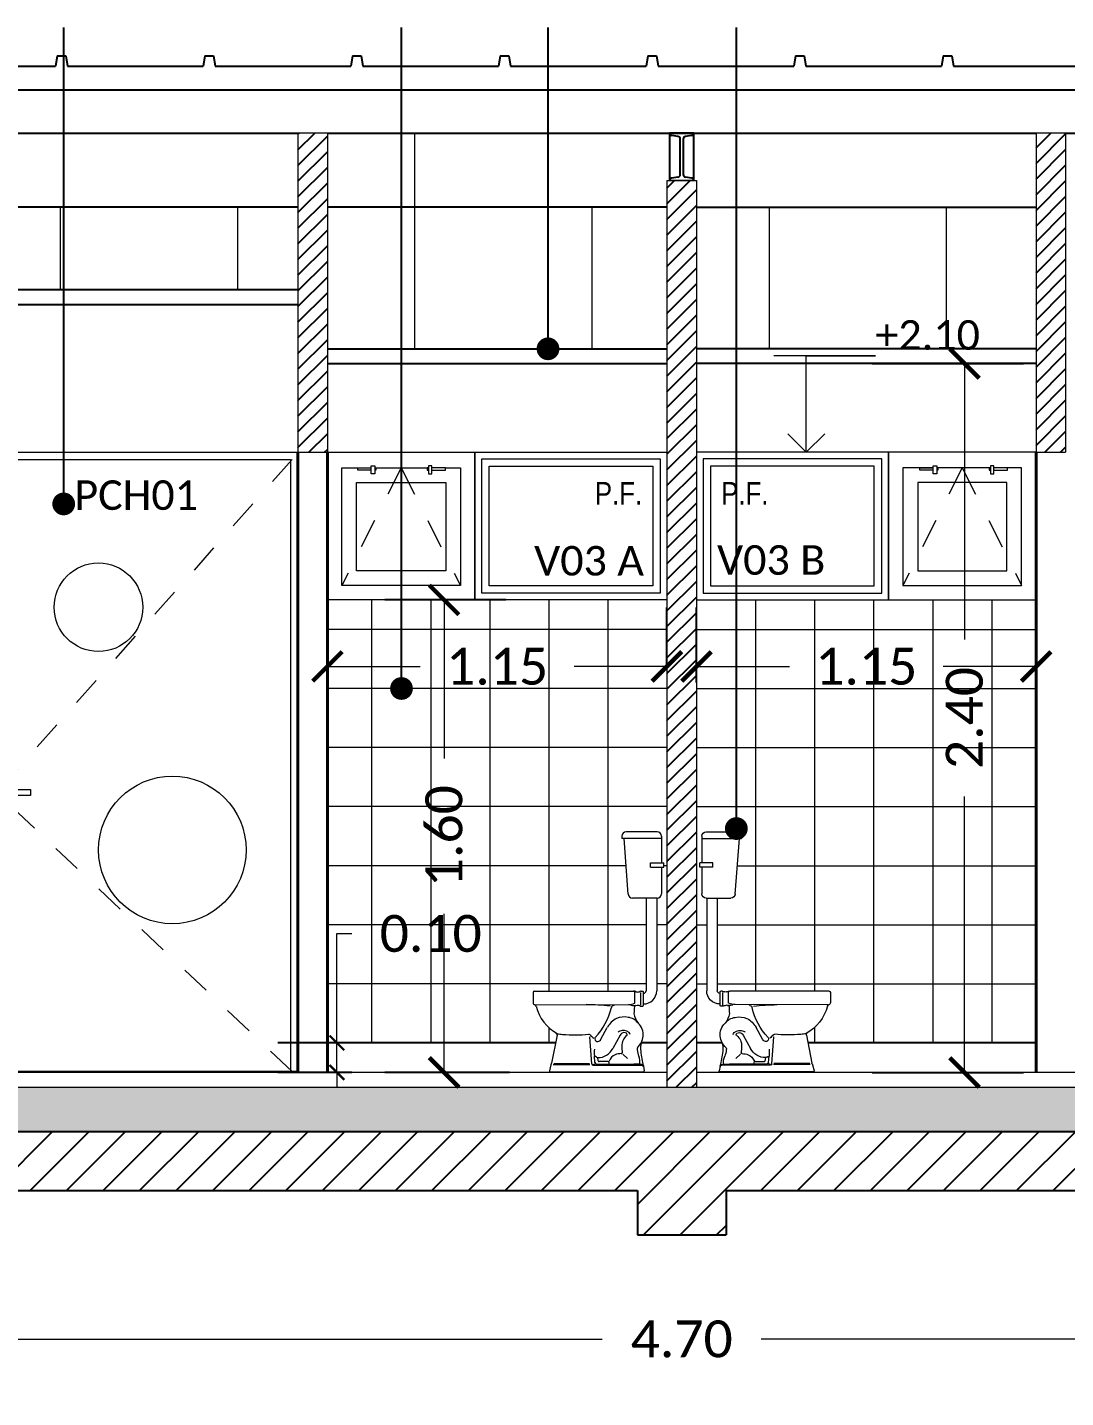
# Model space of a CAD drawing. Header units: metres. Extents: x -127.2 to -72.7, y -10.7 to 45.9.
# Drawn here: x -104.68 to -101.164, y 28.519 to 33.158 of the extents above; entities that cross this region are included whole.
import ezdxf
from ezdxf import colors
from ezdxf.entities.mleader import LeaderData, LeaderLine
from ezdxf.math import Vec2, Vec3

# ---------------------------------------------------------------- set-up
doc = ezdxf.new("R2010")
doc.units = ezdxf.units.M
doc.header["$LTSCALE"] = 0.05
doc.header["$MEASUREMENT"] = 0
doc.set_wipeout_variables(frame=1)
doc.linetypes.add('STYLE_01', pattern=[0.41664, 0.20828, -0.20836])
for name, color, linetype, lineweight in [('0-COT-1-50', 3, 'Continuous', 5), ('0-T-1-75-TEXTOS', 4, 'Continuous', 5), ('1.PLANTA ART SANITARIOS', 3, 'Continuous', 9), ('2.CORTE CHAPA', 3, 'Continuous', 25), ('2.CORTE MURO EXTERIOR', 4, 'Continuous', 18), ('2.CORTE PERFILES ESTRUCTURALES', 4, 'Continuous', 25), ('3.VISTA MURO COMUN', 1, 'Continuous', 40), ('3.VISTA TIMPANO SUPERIOR', 2, 'Continuous', 25), ('3SA TEXTOS 1-100', 1, 'Continuous', 0), ('APERTURAS', 251, 'STYLE_01', 18), ('AR-CARPINTERIA 015', 1, 'Continuous', 0), ('AR-CARPINTERIA DET 01', 42, 'Continuous', 0), ('CARPINTERIAS', 1, 'Continuous', 25), ('cotas', 1, 'Continuous', 0), ('flechitas', 2, 'Continuous', 25), ('REVESTIMIENTOS CERAMICOS', 252, 'Continuous', 0)]:
    doc.layers.add(name, color=color, linetype=linetype, lineweight=lineweight)
for name, color, linetype in [('2.CORTE PLATEA', 4, 'Continuous'), ('3.VISTA EQUIPAMIENTO FIJO', 1, 'Continuous'), ('3.ZOCALOS', 1, 'Continuous'), ('HATCH', 1, 'Continuous')]:
    doc.layers.add(name, color=color, linetype=linetype)
doc.layers.add('2.CORTE RELLENO MURO', color=7, linetype='Continuous', true_color=0x9e9e9e)
doc.styles.add('1-50-TEXTO-CAL', font='calibri.ttf', dxfattribs={"height": 0.125})
doc.styles.add('Arial Narrow', font='ARIALN.TTF')
doc.styles.add('TCH-1-50-CA', font='calibri.ttf', dxfattribs={"height": 0.1})
doc.dimstyles.new('1-50-COTAS', dxfattribs={"dimtxt": 0.12, "dimasz": 0.1, "dimexe": 0.2, "dimexo": 0.02, "dimgap": 0.1, "dimtad": 0, "dimtoh": 1, "dimzin": 0, "dimdsep": 46, "dimtxsty": '1-50-TEXTO-CAL', "dimblk": 'ARCHTICK', "dimcen": 2, "dimclrd": 256, "dimclre": 250, "dimclrt": 256, "dimadec": 0, "dimazin": 0, "dimtfac": 1, "dimtmove": 0, "dimatfit": 3, "dimldrblk": 'DOT', "dimfxl": 1, "dimfxlon": 1, "dimtzin": 0, "dimlwd": -1, "dimarcsym": 0})

# ---------------------------------------------------------------- blocks, each defined once
blk = doc.blocks.new('_ArchTick')
at = {"color": 0, "linetype": 'ByBlock', "const_width": 0.15}
blk.add_lwpolyline([(-0.5, -0.5), (0.5, 0.5)], dxfattribs=at)
blk = doc.blocks.new('*D82')
at = {"layer": '0-COT-1-50', "transparency": 16777216}
for p, q in [((-103.6319, 29.7194), (-103.6319, 30.0894)), ((-103.6319, 30.0894), (-103.5819, 30.0894)), ((-103.6319, 29.6194), (-103.6319, 29.7194)), ((-103.6319, 29.6194), (-103.6319, 29.5694))]:
    blk.add_line(p, q, dxfattribs=at)
at = {"layer": '0-COT-1-50', "color": 250, "lineweight": -2, "transparency": 16777216}
for p, q in [((-103.5819, 29.7194), (-103.8319, 29.7194)), ((-103.5819, 29.6194), (-103.8319, 29.6194))]:
    blk.add_line(p, q, dxfattribs=at)
at = {"layer": 'Defpoints', "color": 0, "transparency": 16777216}
for p in [(-103.6319, 29.7194), (-103.5412, 29.7194), (-103.4315, 29.6194, 0)]:
    blk.add_point(p, dxfattribs=at)
at = {"layer": '0-COT-1-50', "transparency": 16777216, "xscale": 0.05, "yscale": 0.05, "zscale": 0.05}
for p, rotation in [((-103.6319, 29.7194), 270), ((-103.6319, 29.6194), 90)]:
    blk.add_blockref('_ArchTick', p, dxfattribs=dict(at, rotation=rotation))
at = {"layer": '0-COT-1-50', "transparency": 16777216, "insert": (-103.3142, 30.0894), "char_height": 0.125, "attachment_point": 5, "style": '1-50-TEXTO-CAL'}
blk.add_mtext('0.10', dxfattribs=at)
blk = doc.blocks.new('_Dot')
at = {"color": 0, "linetype": 'ByBlock', "lineweight": -2}
blk.add_line((-0.5, 0), (-1, 0), dxfattribs=at)
at = {"color": 0, "linetype": 'ByBlock', "const_width": 0.343}
blk.add_lwpolyline([(-0.171, 0, 1), (0.171, 0, 1)], format="xyb", close=True, dxfattribs=at)
blk = doc.blocks.new('*D89')
at = {"layer": '0-COT-1-50', "color": 250, "lineweight": -2, "transparency": 16777216}
for p, q in [((-104.8144, 28.6667), (-104.8144, 28.9167)), ((-100.1144, 28.6667), (-100.1144, 28.9167))]:
    blk.add_line(p, q, dxfattribs=at)
at = {"layer": '0-COT-1-50', "transparency": 16777216}
for p, q in [((-104.8144, 28.7167), (-102.7333, 28.7167)), ((-100.1144, 28.7167), (-102.1956, 28.7167))]:
    blk.add_line(p, q, dxfattribs=at)
at = {"layer": 'Defpoints', "color": 0, "transparency": 16777216}
for p in [(-104.8144, 28.7167), (-104.8144, 28.5186, 0), (-100.1144, 28.5186, 0)]:
    blk.add_point(p, dxfattribs=at)
at = {"layer": '0-COT-1-50', "transparency": 16777216, "xscale": 0.05, "yscale": 0.05, "zscale": 0.05, "rotation": 180}
blk.add_blockref('_ArchTick', (-104.8144, 28.7167), dxfattribs=at)
at = {"layer": '0-COT-1-50', "transparency": 16777216, "xscale": 0.05, "yscale": 0.05, "zscale": 0.05}
blk.add_blockref('_ArchTick', (-100.1144, 28.7167), dxfattribs=at)
at = {"layer": '0-COT-1-50', "transparency": 16777216, "insert": (-102.4644, 28.7167), "char_height": 0.125, "attachment_point": 5, "style": '1-50-TEXTO-CAL'}
blk.add_mtext('4.70', dxfattribs=at)
blk = doc.blocks.new('inodoro infantil')
at = {"layer": '1.PLANTA ART SANITARIOS'}
for p, q in [((0.0846, 0.7971), (0.0846, 0.7897)), ((0.2191, 0.7897), (0.0846, 0.7897)), ((0.106, 0.6017), (0.0921, 0.7897)), ((0.2042, 0.8121), (0.0995, 0.8121)), ((0.2191, 0.7971), (0.2191, 0.7075)), ((0.1817, 0.6925), (0.1817, 0.7075)), ((0.1817, 0.7075), (0.2266, 0.7075)), ((0.2266, 0.6925), (0.2266, 0.7075)), ((0.1817, 0.6925), (0.2266, 0.6925)), ((0.2191, 0.6925), (0.2191, 0.6029)), ((0.2042, 0.5879), (0.1209, 0.5879)), ((0.1669, 0.5879), (0.1669, 0.2743)), ((0.2027, 0.5879), (0.2027, 0.2743)), ((-0.216, 0.2683), (-0.216, 0.2339)), ((-0.2115, 0.2728), (0.1248, 0.2728)), ((0.1293, 0.2339), (0.1293, 0.2683)), ((0.1487, 0.2259), (0.1487, 0.2688)), ((0.1505, 0.2728), (0.1554, 0.2728)), ((0.1577, 0.2242), (0.1577, 0.2705)), ((0.1577, 0.2653), (0.1579, 0.2653)), ((-0.2096, 0.2265), (0.1069, 0.2278)), ((0.1151, 0.2253), (0.1151, 0.2285)), ((0.1505, 0.2219), (0.1554, 0.2219)), ((0.1577, 0.2294), (0.1579, 0.2294)), ((0.0135, 0.1106), (0.0356, 0.1502)), ((-0.1347, 0.1242), (-0.1529, 0.0293)), ((-0.0173, 0.0273), (-0.024, 0.1187)), ((0.0789, 0.1241), (0.0543, 0.0792)), ((-0.0064, 0.0309), (-0.0082, 0.0523)), ((0.0045, 0.037), (0.003, 0.0478)), ((0.0879, 0.0596), (0.1036, 0.0447)), ((-0.1559, 0.0234), (-0.1606, 0.0027)), ((-0.1584, 0), (0.1584, 0)), ((-0.1549, 0.0257), (-0.154, 0.0269)), ((-0.148, 0.0247), (-0.0238, 0.0247)), ((-0.1459, 0.028), (-0.0248, 0.028)), ((-0.0127, 0.0248), (-0.0072, 0.0267)), ((-0.0121, 0.0224), (0.1521, 0.0224)), ((-0.0012, 0.0262), (0.1255, 0.0262)), ((0.0387, 0.0344), (0.0075, 0.0344)), ((0.1577, 0.0194), (0.1606, 0.0026))]:
    blk.add_line(p, q, dxfattribs=at)
for centre, radius, start, end in [((0.0995, 0.7971), 0.0149, 90, 180), ((0.2042, 0.7971), 0.0149, 0, 90), ((0.1209, 0.6029), 0.0149, 184.2364, 270), ((0.2042, 0.6029), 0.0149, 270, 360), ((-0.2115, 0.2683), 0.00448, 90, 180), ((-0.2085, 0.2339), 0.00747, 180, 256.1942), ((0.1238, 0.2507), 0.0221, 67.1649, 87.5051), ((0.1248, 0.2683), 0.00448, 0, 90), ((0.127, 0.2339), 0.00224, 286.0289, 0), ((0.1383, 0.2839), 0.0141, 245.2085, 294.1499), ((0.1573, 0.2409), 0.0328, 107.6671, 113.6969), ((0.1508, 0.2616), 0.0112, 91.4837, 108.2669), ((0.1554, 0.2705), 0.00224, 0, 90), ((0.1579, 0.2743), 0.0448, 270, 0), ((0.1579, 0.2743), 0.00897, 270, 0), ((-0.2117, 0.2209), 0.00598, 14.7374, 76.1942), ((-0.0593, 0.261), 0.1516, 194.7374, 240.5891), ((-0.0534, -0.7664), 0.9938, 84.3328, 88.9887), ((-0.1654, 0.2678), 0.2206, 316.5742, 346.7991), ((0.0574, 0.2162), 0.00821, 102.3391, 170.9341), ((0.0542, 0.2308), 0.0068, 282.3391, 331.7254), ((0.105, 0.2947), 0.0669, 271.6227, 289.8292), ((0.1274, 0.2966), 0.0724, 260.1636, 277.8527), ((1.753, 0.1185), 1.629, 176.4126, 177.2286), ((0.1881, 0.2052), 0.0627, 187.2283, 220.5758), ((0.1321, 0.2194), 0.00495, 91.5732, 168.2019), ((0.138, 0.2039), 0.021, 74.2486, 91.7306), ((0.1347, 0.1993), 0.0264, 61.5108, 70.2108), ((0.1508, 0.2331), 0.0112, 251.7331, 268.5163), ((0.1554, 0.2242), 0.00224, 270, 360), ((0.0978, 0.1169), 0.0705, 116.2843, 151.8476), ((0.092, 0.1229), 0.0626, 77.1208, 113.9398), ((0.0895, 0.108), 0.0315, 51.252, 111.5512), ((0.0998, 0.1329), 0.0515, 37.7698, 83.1243), ((0.1008, 0.1243), 0.0565, 355.6197, 45.3023), ((-0.1413, 0.1255), 0.00673, 349.0987, 58.8277), ((-0.1093, 0.2467), 0.1203, 258.2879, 266.763), ((-0.0727, 0.5964), 0.4718, 264.7156, 275.5155), ((-0.0268, 0.1208), 0.00598, 48.7183, 95.5155), ((0.0199, 0.157), 0.0532, 216.5878, 234.9597), ((-0.0007, 0.1117), 0.00639, 135.4531, 186.6977), ((0.0027, 0.1121), 0.00976, 186.6977, 274.0978), ((0.0018, 0.1146), 0.0124, 277.4142, 340.9331), ((0.0858, 0.1202), 0.0189, 114.894, 133.4022), ((0.0947, 0.1154), 0.018, 127.7423, 151.3072), ((0.0925, 0.1183), 0.0144, 57.4159, 127.7423), ((0.1286, 0.0875), 0.0442, 128.2604, 180.5765), ((0.0983, 0.126), 0.00482, 307.6245, 65.8556), ((0.1025, 0.1238), 0.0111, 10.2145, 52.3959), ((0.0957, 0.1271), 0.0618, 312.2785, 353.379), ((0.2168, 0.0789), 0.0689, 162.0173, 188.4554), ((0.1372, 0.0646), 0.1459, 175.1518, 184.8482), ((-0.0092, 0.039), 0.0133, 50.6221, 85.8122), ((0.0031, 0.0536), 0.00577, 227.7929, 268.5298), ((0.0037, 0.1042), 0.0564, 269.2847, 333.669), ((0.0791, 0.0208), 0.0407, 114.822, 157.7429), ((0.081, 0.0088), 0.0525, 87.8626, 111.1917), ((0.0831, 0.0643), 0.00299, 267.8626, 4.8044), ((0.9477, 0.1369), 0.8647, 183.3069, 184.8044), ((0.1454, 0.0768), 0.0093, 150.7026, 195.2577), ((0.2441, 0.0899), 0.1089, 188.2387, 200.2179), ((0.087, 0.031), 0.0589, 354.5881, 21.2262), ((0.4847, 0.1044), 0.3379, 186.051, 194.5587), ((-0.1584, 0.0022), 0.00224, 167.1956, 270), ((-0.1501, 0.0222), 0.00598, 143.7462, 168.5232), ((-0.1588, 0.0305), 0.00598, 323.7462, 349.0987), ((-0.0121, 0.0276), 0.00523, 184.2364, 270), ((-0.0012, 0.0314), 0.00523, 184.8991, 270), ((0.0075, 0.0374), 0.00299, 187.9072, 270), ((0.0387, 0.0374), 0.00299, 270, 337.7429), ((0.0176, 0.026), 0.0246, 0.4647, 19.9887), ((0.1226, -0.3266), 0.3527, 85.196, 89.519), ((0.1516, 0.019), 0.00598, 14.379, 85.196), ((0.1521, 0.0164), 0.00598, 9.9772, 90), ((0.1584, 0.0022), 0.00224, 270, 9.9772)]:
    blk.add_arc(centre, radius, start, end, dxfattribs=at)
blk = doc.blocks.new('Group-37')
at = {"linetype": 'Continuous', "lineweight": 5}
blk.add_wipeout([(-2.2951, 4.9778), (-2.2341, 4.9778), (-2.2341, 4.9698), (-2.2951, 4.9698)], dxfattribs=at)
blk.add_lwpolyline([(-2.2951, 4.9778), (-2.2341, 4.9778), (-2.2341, 4.9698), (-2.2951, 4.9698)], close=True, dxfattribs=at)
blk.add_wipeout([(-2.2501, 4.9838), (-2.2381, 4.9838), (-2.2381, 4.9578), (-2.2501, 4.9578)], dxfattribs=at)
blk.add_lwpolyline([(-2.2501, 4.9838), (-2.2381, 4.9838), (-2.2381, 4.9578), (-2.2501, 4.9578)], close=True, dxfattribs=at)
blk = doc.blocks.new('V03A-vista')
at = {"layer": 'APERTURAS', "ltscale": 3}
for q in [(0.0465, -0.4519), (0.4487, -0.4519)]:
    blk.add_line((0.2476, -0.0525), q, dxfattribs=at)
at = {"layer": 'CARPINTERIAS', "linetype": 'Continuous', "lineweight": 5}
for p, q in [((0.0465, -0.0525), (0.4487, -0.0525)), ((0.0465, -0.4519), (0.0465, -0.0525)), ((0.4487, -0.0525), (0.4487, -0.4519)), ((0.0968, -0.1028), (0.3984, -0.1028)), ((0.0968, -0.4016), (0.0968, -0.1028)), ((0.3984, -0.1028), (0.3984, -0.4016)), ((0.3984, -0.4016), (0.0968, -0.4016)), ((0.4487, -0.4519), (0.0465, -0.4519))]:
    blk.add_line(p, q, dxfattribs=at)
for points in [[(-0.0024, 0), (0.4976, 0), (0.4976, -0.5), (-0.0024, -0.5)], [(0.4976, 0), (1.1476, 0), (1.1476, -0.5), (0.4976, -0.5)], [(0.5203, -0.0226), (1.125, -0.0226), (1.125, -0.4774), (0.5203, -0.4774)], [(0.5454, -0.0478), (1.0999, -0.0478), (1.0999, -0.4522), (0.5454, -0.4522)]]:
    blk.add_lwpolyline(points, close=True, dxfattribs=at)
at = {"layer": 'CARPINTERIAS', "linetype": 'Continuous', "lineweight": 5, "insert": (1.0639, -0.1011), "char_height": 0.07624, "attachment_point": 3, "line_spacing_factor": 0.992596, "style": 'Arial Narrow'}
blk.add_mtext('P.F.', dxfattribs=at)
at = {"layer": 'CARPINTERIAS', "linetype": 'Continuous', "lineweight": 5, "yscale": 1.005917159763321, "zscale": 1.005917159763321}
for p, xscale in [((2.4096, -5.06), 1.005917159763321), ((-1.9114, -5.06), -1.005917159763321)]:
    blk.add_blockref('Group-37', p, dxfattribs=dict(at, xscale=xscale))
blk = doc.blocks.new('V03B-vista')
at = {"layer": 'APERTURAS', "ltscale": 3}
for q in [(0.6989, -0.4519), (1.1011, -0.4519)]:
    blk.add_line((0.9, -0.0525), q, dxfattribs=at)
at = {"layer": 'CARPINTERIAS', "linetype": 'Continuous', "lineweight": 5}
for p, q in [((1.1011, -0.0525), (0.6989, -0.0525)), ((0.6989, -0.0525), (0.6989, -0.4519)), ((1.1011, -0.4519), (1.1011, -0.0525)), ((1.0508, -0.1028), (0.7492, -0.1028)), ((0.7492, -0.1028), (0.7492, -0.4016)), ((1.0508, -0.4016), (1.0508, -0.1028)), ((0.7492, -0.4016), (1.0508, -0.4016)), ((0.6989, -0.4519), (1.1011, -0.4519))]:
    blk.add_line(p, q, dxfattribs=at)
for points in [[(0.65, 0), (0, 0), (0, -0.5), (0.65, -0.5)], [(1.15, 0), (0.65, 0), (0.65, -0.5), (1.15, -0.5)], [(0.6274, -0.0226), (0.0226, -0.0226), (0.0226, -0.4774), (0.6274, -0.4774)], [(0.6022, -0.0478), (0.0478, -0.0478), (0.0478, -0.4522), (0.6022, -0.4522)]]:
    blk.add_lwpolyline(points, close=True, dxfattribs=at)
at = {"layer": 'CARPINTERIAS', "linetype": 'Continuous', "lineweight": 5, "insert": (0.0837, -0.1011), "char_height": 0.07624, "attachment_point": 1, "line_spacing_factor": 0.992596, "style": 'Arial Narrow'}
blk.add_mtext('P.F.', dxfattribs=at)
at = {"layer": 'CARPINTERIAS', "linetype": 'Continuous', "lineweight": 5, "xscale": 1.005917159763321, "yscale": 1.005917159763321, "zscale": 1.005917159763321}
blk.add_blockref('Group-37', (3.0649, -5.06), dxfattribs=at)
at = {"layer": 'CARPINTERIAS', "linetype": 'Continuous', "lineweight": 5, "extrusion": (0, 0, -1), "xscale": 1.005917159763321, "yscale": 1.005917159763321, "zscale": -1.005917159763321}
blk.add_blockref('Group-37', (1.256, -5.06), dxfattribs=at)
blk = doc.blocks.new('*U207')
at = {"linetype": 'Continuous', "lineweight": 5}
for p, q in [((0, 2.0965), (1.05, 2.0965)), ((0, 0), (0, 2.0965)), ((1.05, 2.0965), (1.05, 0)), ((0.025, 2.0715), (1.025, 2.0715)), ((0.025, 0), (0.025, 2.0715)), ((1.025, 2.0715), (1.025, 0)), ((1.05, 0), (0, 0)), ((1.0304, 0), (0.025, 0))]:
    blk.add_line(p, q, dxfattribs=at)
blk.add_circle((0.375, 1.5715), 0.15)
blk.add_circle((0.6251, 0.7499), 0.2499, dxfattribs=at)
at = {"layer": 'APERTURAS', "ltscale": 3}
for p in [(1.0304, 2.0715), (1.0304, 0)]:
    blk.add_line(p, (0.0303, 0.9444), dxfattribs=at)
at = {"layer": 'AR-CARPINTERIA DET 01', "linetype": 'Continuous', "lineweight": 5}
blk.add_lwpolyline([(0.0667, 0.9544), (0.1446, 0.9544), (0.1446, 0.9344), (0.0667, 0.9344)], close=True, dxfattribs=at)
blk = doc.blocks.new('_Open90')
at = {"color": 0, "linetype": 'ByBlock', "lineweight": -2}
for p, q in [((-0.5, 0.5), (0, 0)), ((0, 0), (-1, 0)), ((0, 0), (-0.5, -0.5))]:
    blk.add_line(p, q, dxfattribs=at)
blk = doc.blocks.new('*D211')
at = {"layer": '0-COT-1-50', "color": 250, "lineweight": -2, "transparency": 16777216}
for p, q in [((-103.0596, 31.2194), (-103.4693, 31.2194)), ((-103.0477, 29.6194), (-103.4693, 29.6194))]:
    blk.add_line(p, q, dxfattribs=at)
at = {"layer": '0-COT-1-50', "transparency": 16777216}
for p, q in [((-103.2693, 31.2194), (-103.2693, 30.6822)), ((-103.2693, 29.6194), (-103.2693, 30.1566))]:
    blk.add_line(p, q, dxfattribs=at)
at = {"layer": 'Defpoints', "color": 0, "transparency": 16777216}
for p in [(-103.0396, 31.2194, 0), (-103.2693, 29.6194), (-103.0277, 29.6194, 0)]:
    blk.add_point(p, dxfattribs=at)
at = {"layer": '0-COT-1-50', "transparency": 16777216, "xscale": 0.1, "yscale": 0.1, "zscale": 0.1}
for p, rotation in [((-103.2693, 31.2194), 90), ((-103.2693, 29.6194), 270)]:
    blk.add_blockref('_ArchTick', p, dxfattribs=dict(at, rotation=rotation))
at = {"layer": '0-COT-1-50', "transparency": 16777216, "insert": (-103.2693, 30.4194), "char_height": 0.125, "attachment_point": 5, "rotation": 90, "style": '1-50-TEXTO-CAL'}
blk.add_mtext('1.60', dxfattribs=at)
blk = doc.blocks.new('*D212')
at = {"layer": '0-COT-1-50', "color": 250, "lineweight": -2, "transparency": 16777216}
for p, q in [((-102.4144, 30.9394), (-102.4144, 31.1939)), ((-101.2644, 30.9394), (-101.2644, 31.1939))]:
    blk.add_line(p, q, dxfattribs=at)
at = {"layer": '0-COT-1-50', "transparency": 16777216}
for p, q in [((-102.4144, 30.9939), (-102.0999, 30.9939)), ((-101.2644, 30.9939), (-101.579, 30.9939))]:
    blk.add_line(p, q, dxfattribs=at)
at = {"layer": 'Defpoints', "color": 0, "transparency": 16777216}
for p in [(-101.2644, 30.9939), (-102.4144, 30.9194, 0), (-101.2644, 30.9194, 0)]:
    blk.add_point(p, dxfattribs=at)
at = {"layer": '0-COT-1-50', "transparency": 16777216, "xscale": 0.1, "yscale": 0.1, "zscale": 0.1, "rotation": 180}
blk.add_blockref('_ArchTick', (-102.4144, 30.9939), dxfattribs=at)
at = {"layer": '0-COT-1-50', "transparency": 16777216, "xscale": 0.1, "yscale": 0.1, "zscale": 0.1}
blk.add_blockref('_ArchTick', (-101.2644, 30.9939), dxfattribs=at)
at = {"layer": '0-COT-1-50', "transparency": 16777216, "insert": (-101.8394, 30.9939), "char_height": 0.125, "attachment_point": 5, "style": '1-50-TEXTO-CAL'}
blk.add_mtext('1.15', dxfattribs=at)
blk = doc.blocks.new('*D213')
at = {"layer": '0-COT-1-50', "color": 250, "lineweight": -2, "transparency": 16777216}
for p, q in [((-103.6644, 30.9939), (-103.6644, 31.1939)), ((-102.5144, 30.9939), (-102.5144, 31.1939))]:
    blk.add_line(p, q, dxfattribs=at)
at = {"layer": '0-COT-1-50', "transparency": 16777216}
for p, q in [((-103.6644, 30.9939), (-103.3499, 30.9939)), ((-102.5144, 30.9939), (-102.829, 30.9939))]:
    blk.add_line(p, q, dxfattribs=at)
at = {"layer": 'Defpoints', "color": 0, "transparency": 16777216}
for p in [(-103.6644, 30.9939, 0), (-102.5144, 30.9939), (-102.5144, 30.9939)]:
    blk.add_point(p, dxfattribs=at)
at = {"layer": '0-COT-1-50', "transparency": 16777216, "xscale": 0.1, "yscale": 0.1, "zscale": 0.1, "rotation": 180}
blk.add_blockref('_ArchTick', (-103.6644, 30.9939), dxfattribs=at)
at = {"layer": '0-COT-1-50', "transparency": 16777216, "xscale": 0.1, "yscale": 0.1, "zscale": 0.1}
blk.add_blockref('_ArchTick', (-102.5144, 30.9939), dxfattribs=at)
at = {"layer": '0-COT-1-50', "transparency": 16777216, "insert": (-103.0894, 30.9939), "char_height": 0.125, "attachment_point": 5, "style": '1-50-TEXTO-CAL'}
blk.add_mtext('1.15', dxfattribs=at)
blk = doc.blocks.new('*D214')
at = {"layer": '0-COT-1-50', "color": 250, "lineweight": -2, "transparency": 16777216}
for p, q in [((-101.8194, 32.0194), (-101.3068, 32.0194)), ((-101.8194, 29.6194), (-101.3068, 29.6194))]:
    blk.add_line(p, q, dxfattribs=at)
at = {"layer": '0-COT-1-50', "transparency": 16777216}
for p, q in [((-101.5068, 32.0194), (-101.5068, 31.0851)), ((-101.5068, 29.6194), (-101.5068, 30.5537))]:
    blk.add_line(p, q, dxfattribs=at)
at = {"layer": 'Defpoints', "color": 0, "transparency": 16777216}
for p in [(-101.8394, 32.0194, 0), (-101.8394, 29.6194, 0), (-101.5068, 29.6194)]:
    blk.add_point(p, dxfattribs=at)
at = {"layer": '0-COT-1-50', "transparency": 16777216, "xscale": 0.1, "yscale": 0.1, "zscale": 0.1}
for p, rotation in [((-101.5068, 32.0194), 90), ((-101.5068, 29.6194), 270)]:
    blk.add_blockref('_ArchTick', p, dxfattribs=dict(at, rotation=rotation))
at = {"layer": '0-COT-1-50', "transparency": 16777216, "insert": (-101.5068, 30.8194), "char_height": 0.125, "attachment_point": 5, "rotation": 90, "style": '1-50-TEXTO-CAL'}
blk.add_mtext('2.40', dxfattribs=at)

msp = doc.modelspace()

# ---------------------------------------------------------------- hatches: boundary and pattern name
at = {"layer": '2.CORTE RELLENO MURO'}
msp.add_hatch(color=256, dxfattribs=at).paths.add_polyline_path([(-95.1144, 29.5694), (-110.2644, 29.5694), (-110.2644, 29.4194), (-95.1144, 29.4194)])
at = {"layer": 'HATCH', "ltscale": 2}
h = msp.add_hatch(dxfattribs=at)
h.set_pattern_fill('ANSI31', color=256, scale=0.7, style=0)
h.paths.add_polyline_path([(-95.1144, 29.4194), (-110.2644, 29.4194), (-110.2644, 29.2194), (-109.8144, 29.2194), (-109.8144, 29.0694), (-109.5144, 29.0694), (-109.5144, 29.2194), (-102.6144, 29.2194), (-102.6144, 29.0694), (-102.3144, 29.0694), (-102.3144, 29.2194), (-95.4144, 29.2194), (-95.4144, 29.0694), (-95.1144, 29.0694)])

# ---------------------------------------------------------------- linework, layer by layer
for p, q in [((-103.7644, 32.2687, 0), (-109.6144, 32.2687, 0)), ((-103.7644, 32.2187, 0), (-109.6144, 32.2187, 0))]:
    msp.add_line(p, q)
at = {"layer": '0-COT-1-50'}
for p, q in [((-103.3687, 32.7997, 0), (-103.3687, 32.0694, 0)), ((-104.5687, 32.5494, 0), (-104.5687, 32.2687, 0)), ((-103.9687, 32.5494, 0), (-103.9687, 32.2687, 0)), ((-102.7687, 32.5494, 0), (-102.7687, 32.0694, 0)), ((-102.1687, 32.5494, 0), (-102.1687, 32.0694, 0)), ((-101.5687, 32.5494, 0), (-101.5687, 32.0694, 0))]:
    msp.add_line(p, q, dxfattribs=at)
at = {"layer": '2.CORTE CHAPA'}
for p, q in [((-104.5794, 33.0612, 31.3086), (-104.5844, 33.0262, 33.5586)), ((-104.5794, 33.0612, 32.0777), (-104.5494, 33.0612, 32.1214)), ((-104.5494, 33.0612, 31.3086), (-104.5444, 33.0262, 33.5586)), ((-104.0794, 33.0612, 30.579), (-104.0844, 33.0262, 32.8291)), ((-104.0794, 33.0612, 31.3481), (-104.0494, 33.0612, 31.3919)), ((-104.0494, 33.0612, 30.579), (-104.0444, 33.0262, 32.8291)), ((-103.5794, 33.0612, 31.3086), (-103.5844, 33.0262, 33.5586)), ((-103.5794, 33.0612, 32.0777), (-103.5494, 33.0612, 32.1214)), ((-103.5494, 33.0612, 31.3086), (-103.5444, 33.0262, 33.5586)), ((-103.0794, 33.0612, 30.579), (-103.0844, 33.0262, 32.8291)), ((-103.0794, 33.0612, 31.3481), (-103.0494, 33.0612, 31.3919)), ((-103.0494, 33.0612, 30.579), (-103.0444, 33.0262, 32.8291)), ((-102.5794, 33.0612, 31.3086), (-102.5844, 33.0262, 33.5586)), ((-102.5794, 33.0612, 32.0777), (-102.5494, 33.0612, 32.1214)), ((-102.5494, 33.0612, 31.3086), (-102.5444, 33.0262, 33.5586)), ((-102.0794, 33.0612, 30.579), (-102.0844, 33.0262, 32.8291)), ((-102.0794, 33.0612, 31.3481), (-102.0494, 33.0612, 31.3919)), ((-102.0494, 33.0612, 30.579), (-102.0444, 33.0262, 32.8291)), ((-101.5794, 33.0612, 31.3086), (-101.5844, 33.0262, 33.5586)), ((-101.5794, 33.0612, 32.0777), (-101.5494, 33.0612, 32.1214)), ((-101.5494, 33.0612, 31.3086), (-101.5444, 33.0262, 33.5586)), ((-105.0444, 33.0262, 18.2676), (-104.5844, 33.0262, 18.9387)), ((-104.5444, 33.0262, 18.9971), (-104.0844, 33.0262, 19.6683)), ((-104.0444, 33.0262, 19.7266), (-103.5844, 33.0262, 20.3978)), ((-103.5444, 33.0262, 20.4562), (-103.0844, 33.0262, 21.1273)), ((-103.0444, 33.0262, 21.1857), (-102.5844, 33.0262, 21.8569)), ((-102.5444, 33.0262, 21.9152), (-102.0844, 33.0262, 22.5864)), ((-102.0444, 33.0262, 22.6448), (-101.5844, 33.0262, 23.316)), ((-101.5444, 33.0262, 23.3743), (-101.0844, 33.0262, 24.0455)), ((-110.2644, 32.9462, 10.617), (-95.1144, 32.9462, 32.651))]:
    msp.add_line(p, q, dxfattribs=at)
at = {"layer": '2.CORTE MURO EXTERIOR'}
for p, q in [((-103.7644, 32.7997, 40), (-103.7644, 31.7194, 0)), ((-103.6644, 32.7997, 40), (-103.7644, 32.7997, 40)), ((-101.1644, 32.7997, 0), (-101.2644, 32.7997, 40)), ((-101.1644, 32.7997, 0), (-101.1644, 31.7194, -0.0001)), ((-102.5144, 32.6394, 0), (-102.4144, 32.6394, 0)), ((-102.4234, 32.6395, -5), (-102.5054, 32.6395, -5)), ((-102.5054, 32.6394, -15), (-102.4234, 32.6394, -15)), ((-102.5144, 29.6194, 0), (-109.6144, 29.6194, 0)), ((-95.3144, 29.6194, 0), (-102.4144, 29.6194, 0)), ((-110.2644, 29.5694, 0), (-95.1144, 29.5694, 0))]:
    msp.add_line(p, q, dxfattribs=at)
at = {"layer": '2.CORTE PERFILES ESTRUCTURALES'}
for p, q in [((-102.4234, 32.7997, 5), (-102.5054, 32.7997, 5)), ((-102.5054, 32.7997, 5), (-102.5054, 32.6394, -15)), ((-102.4234, 32.7997, 25), (-102.5054, 32.7997, 25)), ((-102.4234, 32.6394, -15), (-102.4234, 32.7997, 5)), ((-102.477, 32.7882, 15), (-102.4978, 32.7917, 25)), ((-102.4694, 32.6593, -15), (-102.4694, 32.7799, 15)), ((-102.4595, 32.7799, 15), (-102.4595, 32.6593, -15)), ((-102.4311, 32.7917, 25), (-102.4519, 32.7882, 15)), ((-102.477, 32.651, -15), (-102.4978, 32.6474, -5)), ((-102.4311, 32.6474, -5), (-102.4519, 32.651, -15))]:
    msp.add_line(p, q, dxfattribs=at)
for centre, radius, start, end in [((-102.4978, 32.7994, 25), 0.00762, 177.3735, 270.1024), ((-102.4311, 32.7994, 25), 0.00762, 269.8976, 2.6265), ((-102.478, 32.7796, 15), 0.00863, 1.8906, 83.4072), ((-102.4509, 32.7796, 15), 0.00863, 96.5928, 178.1094), ((-102.478, 32.6596, -15), 0.00863, 276.5928, 358.1094), ((-102.4509, 32.6596, -15), 0.00863, 181.8906, 263.4072), ((-102.4978, 32.6398, -5), 0.00762, 89.8976, 182.6265), ((-102.4311, 32.6398, -5), 0.00762, 357.3735, 90.1024)]:
    msp.add_arc(centre, radius, start, end, dxfattribs=at)
at = {"layer": '2.CORTE PLATEA'}
for p, q in [((-110.2644, 29.4194, 0), (-95.1144, 29.4194, 0)), ((-109.5144, 29.2194, 0), (-102.6144, 29.2194, 0)), ((-102.6144, 29.2194), (-102.6144, 29.0694)), ((-102.3144, 29.2194, 0), (-102.3144, 29.0694, 0)), ((-102.3144, 29.2194, 0), (-95.4144, 29.2194, 0)), ((-102.6144, 29.0694, 0), (-102.3144, 29.0694, 0))]:
    msp.add_line(p, q, dxfattribs=at)
at = {"layer": '3.VISTA EQUIPAMIENTO FIJO'}
for p, q in [((-110.2644, 32.7997, 40), (-103.7644, 32.7997, 40)), ((-103.6644, 32.7997, 40), (-101.2644, 32.7997, 40)), ((-101.1644, 32.7997, 40), (-95.1646, 32.7997, 40))]:
    msp.add_line(p, q, dxfattribs=at)
at = {"layer": '3.VISTA MURO COMUN'}
for p, q in [((-103.7644, 31.7194, 0), (-103.7644, 29.6194, 0)), ((-103.6644, 31.7194, 0), (-103.6644, 29.6194, 0)), ((-101.2644, 31.7194, 0), (-101.2644, 29.6194, 0))]:
    msp.add_line(p, q, dxfattribs=at)
at = {"layer": '3.VISTA TIMPANO SUPERIOR'}
for p, q in [((-103.7644, 32.5494, 0), (-109.6144, 32.5494, 0)), ((-102.5144, 32.5494, 0), (-103.6644, 32.5494, 0)), ((-102.4144, 32.5494, 0), (-101.2644, 32.5494, 0)), ((-103.6644, 32.0694, 0), (-102.5144, 32.0694, 0)), ((-101.2644, 32.0694, 0), (-102.4144, 32.0694, 0)), ((-103.6644, 32.0194, 0), (-102.5144, 32.0194, 0)), ((-101.2644, 32.0194, 0), (-102.4144, 32.0194, 0))]:
    msp.add_line(p, q, dxfattribs=at)
at = {"layer": '3.ZOCALOS'}
for p, q in [((-102.8917, 29.7194, 0), (-103.6644, 29.7194, 0)), ((-102.5144, 29.7194, 0), (-102.6014, 29.7194, 0)), ((-102.3275, 29.7194, 0), (-102.4144, 29.7194, 0)), ((-101.2644, 29.7194, 0), (-102.0372, 29.7194, 0))]:
    msp.add_line(p, q, dxfattribs=at)
at = {"layer": 'flechitas', "linetype": 'ByBlock', "lineweight": -2, "elevation": 0}
for points in [[(-104.5572, 31.5723), (-104.5572, 33.1576)], [(-102.9171, 32.0887), (-102.9171, 33.1576)]]:
    msp.add_lwpolyline(points, dxfattribs=at)
at = {"layer": 'REVESTIMIENTOS CERAMICOS'}
for p, q in [((-102.5144, 31.1194, 0), (-103.6644, 31.1194, 0)), ((-102.4144, 31.1194, 0), (-101.2644, 31.1194, 0)), ((-102.5144, 30.9194, 0), (-103.6644, 30.9194, 0)), ((-102.4144, 30.9194, 0), (-101.2644, 30.9194, 0)), ((-102.5144, 30.7194, 0), (-103.6644, 30.7194, 0)), ((-102.4144, 30.7194, 0), (-101.2644, 30.7194, 0)), ((-102.5144, 30.5194, 0), (-103.6644, 30.5194, 0)), ((-102.4144, 30.5194, 0), (-101.2644, 30.5194, 0)), ((-102.653, 30.3194, 0), (-103.6644, 30.3194, 0)), ((-102.5144, 30.3194, 0), (-102.5253, 30.3194, 0)), ((-102.2758, 30.3194, 0), (-101.2644, 30.3194, 0)), ((-102.5851, 30.1194, 0), (-103.6644, 30.1194, 0)), ((-102.5144, 30.1194, 0), (-102.5492, 30.1194, 0)), ((-102.4144, 30.1194, 0), (-102.3797, 30.1194, 0)), ((-102.3438, 30.1194, 0), (-101.2644, 30.1194, 0)), ((-102.5851, 29.9194, 0), (-103.6644, 29.9194, 0)), ((-102.5144, 29.9194, 0), (-102.5492, 29.9194, 0)), ((-102.4144, 29.9194, 0), (-102.3797, 29.9194, 0)), ((-102.3438, 29.9194, 0), (-101.2644, 29.9194, 0)), ((-102.9144, 29.7717), (-102.9144, 29.7194)), ((-102.0144, 29.7717), (-102.0144, 29.7194))]:
    msp.add_line(p, q, dxfattribs=at)

# ---------------------------------------------------------------- block references
at = {"layer": 'AR-CARPINTERIA 015'}
msp.add_blockref('*U207', (-104.8144, 29.6229, -0.0001), dxfattribs=at)
at = {"layer": 'cotas'}
msp.add_blockref('inodoro infantil', (-102.7519, 29.6218, 0), dxfattribs=at)
at = {"layer": 'cotas', "xscale": -1}
msp.add_blockref('inodoro infantil', (-102.177, 29.6218, 0), dxfattribs=at)
at = {"layer": 'flechitas', "linetype": 'ByBlock', "lineweight": -2, "xscale": 0.1125, "yscale": 0.1125, "zscale": 0.1125, "rotation": 270}
for p in [(-102.9171, 32.0694, 0), (-104.5572, 31.5442, 0), (-103.4133, 30.9194, 0), (-102.2794, 30.4452, 0)]:
    msp.add_blockref('_Dot', p, dxfattribs=at)

# ---------------------------------------------------------------- texts
at = {"layer": '0-T-1-75-TEXTOS', "insert": (-104.5211, 31.6241), "char_height": 0.1, "width": 3.367953, "attachment_point": 1, "line_spacing_factor": 4, "style": 'TCH-1-50-CA'}
msp.add_mtext('PCH01', dxfattribs=at)

# ---------------------------------------------------------------- dimensions: what is measured, and where the dimension line sits
at = {"layer": '0-COT-1-50'}
for base, p1, p2, picture, middle in [((-102.5144, 30.9939), (-103.6644, 30.9939, 0), (-102.5144, 30.9939), '*D213', (-103.0894, 30.9939)), ((-101.2644, 30.9939), (-102.4144, 30.9194, 0), (-101.2644, 30.9194, 0), '*D212', (-101.8394, 30.9939))]:
    dim = msp.add_linear_dim(base=base, p1=p1, p2=p2, dimstyle='1-50-COTAS', dxfattribs=at)
    dim.commit()
    dim.dimension.update_dxf_attribs({"geometry": picture, "text_midpoint": middle})
dim = msp.add_linear_dim(base=(-103.6319, 29.7194, 0), p1=(-103.4315, 29.6194, 0), p2=(-103.5412, 29.7194, 0), angle=270, dimstyle='1-50-COTAS', override={"dimasz": 0.05, "dimfxl": 0.05}, dxfattribs=at)
dim.commit()
dim.dimension.update_dxf_attribs({"geometry": '*D82', "text_midpoint": (-103.3142, 30.0894, 0), "dimtype": 160})
dim = msp.add_linear_dim(base=(-104.8144, 28.7167, 0), p1=(-100.1144, 28.5186), p2=(-104.8144, 28.5186), angle=180, dimstyle='1-50-COTAS', override={"dimasz": 0.05, "dimfxl": 0.05}, dxfattribs=at)
dim.commit()
dim.dimension.update_dxf_attribs({"geometry": '*D89', "text_midpoint": (-102.4644, 28.7167, 0)})

# ---------------------------------------------------------------- next in the draw order: block references
at = {"layer": 'CARPINTERIAS'}
for name, p in [('V03A-vista', (-103.6621, 31.7194, 0)), ('V03B-vista', (-102.4144, 31.7194, 0))]:
    msp.add_blockref(name, p, dxfattribs=at)

# ---------------------------------------------------------------- next in the draw order: hatches: boundary and pattern name
at = {"layer": 'HATCH'}
h = msp.add_hatch(dxfattribs=at)
h.set_pattern_fill('ANSI31', color=256, scale=0.3, style=0)
h.paths.add_polyline_path([(-103.7644, 31.7194), (-103.7644, 32.7997), (-103.6644, 32.7997), (-103.6644, 31.7194)])
h = msp.add_hatch(dxfattribs=at)
h.set_pattern_fill('ANSI31', color=256, scale=0.3, style=0)
h.paths.add_polyline_path([(-101.2644, 31.7194), (-101.2644, 32.7997), (-101.1644, 32.7997), (-101.1644, 31.7194)])
h = msp.add_hatch(dxfattribs=at)
h.set_pattern_fill('ANSI31', color=256, scale=0.3, style=0)
h.paths.add_polyline_path([(-102.4144, 32.6394), (-102.5144, 32.6394), (-102.5144, 29.5694), (-102.4144, 29.5694)])

# ---------------------------------------------------------------- next in the draw order: linework, layer by layer
at = {"layer": '2.CORTE MURO EXTERIOR'}
for p, q in [((-103.6644, 32.7997, 40), (-103.6644, 31.7194, 0)), ((-101.2644, 32.7997, 0), (-101.2644, 31.7194, 0)), ((-102.5144, 32.6394), (-102.5144, 29.5694)), ((-102.4144, 32.6394, 0), (-102.4144, 29.5694, 0)), ((-103.7644, 31.7194, 0), (-103.6644, 31.7194, 0)), ((-101.2644, 31.7194, -3.1963), (-101.1644, 31.7194, -3.1963))]:
    msp.add_line(p, q, dxfattribs=at)
at = {"layer": 'flechitas', "linetype": 'ByBlock', "lineweight": -2, "elevation": 0}
for points in [[(-103.4133, 30.9194), (-103.4133, 33.1576)], [(-102.2794, 30.4733), (-102.2794, 33.1576)]]:
    msp.add_lwpolyline(points, dxfattribs=at)
at = {"layer": 'REVESTIMIENTOS CERAMICOS'}
for p, q in [((-103.5144, 31.2194), (-103.5144, 29.7194)), ((-103.3144, 31.2194), (-103.3144, 29.7194)), ((-103.1144, 31.2194), (-103.1144, 29.7194)), ((-102.9144, 31.2194), (-102.9144, 29.8946)), ((-102.7144, 31.2194), (-102.7144, 29.8946)), ((-102.2144, 31.2194), (-102.2144, 29.8946)), ((-102.0144, 31.2194), (-102.0144, 29.8946)), ((-101.8144, 31.2194), (-101.8144, 29.7194)), ((-101.6144, 31.2194), (-101.6144, 29.7194)), ((-101.4144, 31.2194), (-101.4144, 29.7194))]:
    msp.add_line(p, q, dxfattribs=at)

# ---------------------------------------------------------------- next in the draw order: texts
at = {"layer": '0-T-1-75-TEXTOS', "char_height": 0.1, "width": 3.367953, "attachment_point": 1, "line_spacing_factor": 4, "style": 'TCH-1-50-CA'}
for s, insert in [('V03 A', (-102.9642, 31.4019, 0)), ('V03 B', (-102.3448, 31.4044))]:
    msp.add_mtext(s, dxfattribs=dict(at, insert=insert))

# ---------------------------------------------------------------- next in the draw order: dimensions: what is measured, and where the dimension line sits
at = {"layer": '0-COT-1-50'}
for base, p1, p2, picture, middle in [((-101.5068, 29.6194), (-101.8394, 32.0194, 0), (-101.8394, 29.6194, 0), '*D214', (-101.5068, 30.8194)), ((-103.2693, 29.6194), (-103.0396, 31.2194, 0), (-103.0277, 29.6194, 0), '*D211', (-103.2693, 30.4194))]:
    dim = msp.add_linear_dim(base=base, p1=p1, p2=p2, angle=90, dimstyle='1-50-COTAS', dxfattribs=at)
    dim.commit()
    dim.dimension.update_dxf_attribs({"geometry": picture, "text_midpoint": middle})

# ---------------------------------------------------------------- next in the draw order: leaders
at = {"layer": '3SA TEXTOS 1-100'}
ml = msp.add_multileader_mtext('Standard', dxfattribs=at)
ml.set_content('+2.10', color=256, style='TCH-1-50-CA')
ml.set_leader_properties(color=256, linetype='ByLayer', lineweight=-1)
ml.set_arrow_properties(name='OPEN90')
ml.build(insert=Vec2(0, 0))
ml.multileader.update_dxf_attribs({"text_left_attachment_type": 5, "text_right_attachment_type": 8, "dogleg_length": 0.2342, "arrow_head_size": 0.125})
ctx = ml.context
ctx.base_point, ctx.char_height, ctx.arrow_head_size, ctx.landing_gap_size, ctx.plane_origin = Vec3(-101.8084, 32.0453, 0), 0.1, 0.125, 0, Vec3(-102.0426, 31.7194, 0)
ctx.left_attachment, ctx.right_attachment = 5, 8
notes = []
notes.append((ctx, [(0, (1, 1, 0), (-102.0426, 32.0453, 0), (1, 0), 0.2342, [(0, [(-102.0426, 31.7194, 0)], 0, [])])]))
ctx.mtext.insert, ctx.mtext.flow_direction = Vec3(-101.8084, 32.1663, 0), 5
for ctx, leaders in notes:
    for number, flags, end, landing, length, lines in leaders:
        leader = LeaderData()
        leader.index, (leader.has_last_leader_line, leader.has_dogleg_vector, leader.attachment_direction) = number, flags
        leader.last_leader_point, leader.dogleg_vector, leader.dogleg_length = Vec3(end), Vec3(landing), length
        for number, points, colour, breaks in lines:
            line = LeaderLine()
            line.index, line.vertices, line.color, line.breaks = number, Vec3.list(points), colors.encode_raw_color(colour), breaks
            leader.lines.append(line)
        ctx.leaders.append(leader)

doc.saveas('drawing.dxf')
